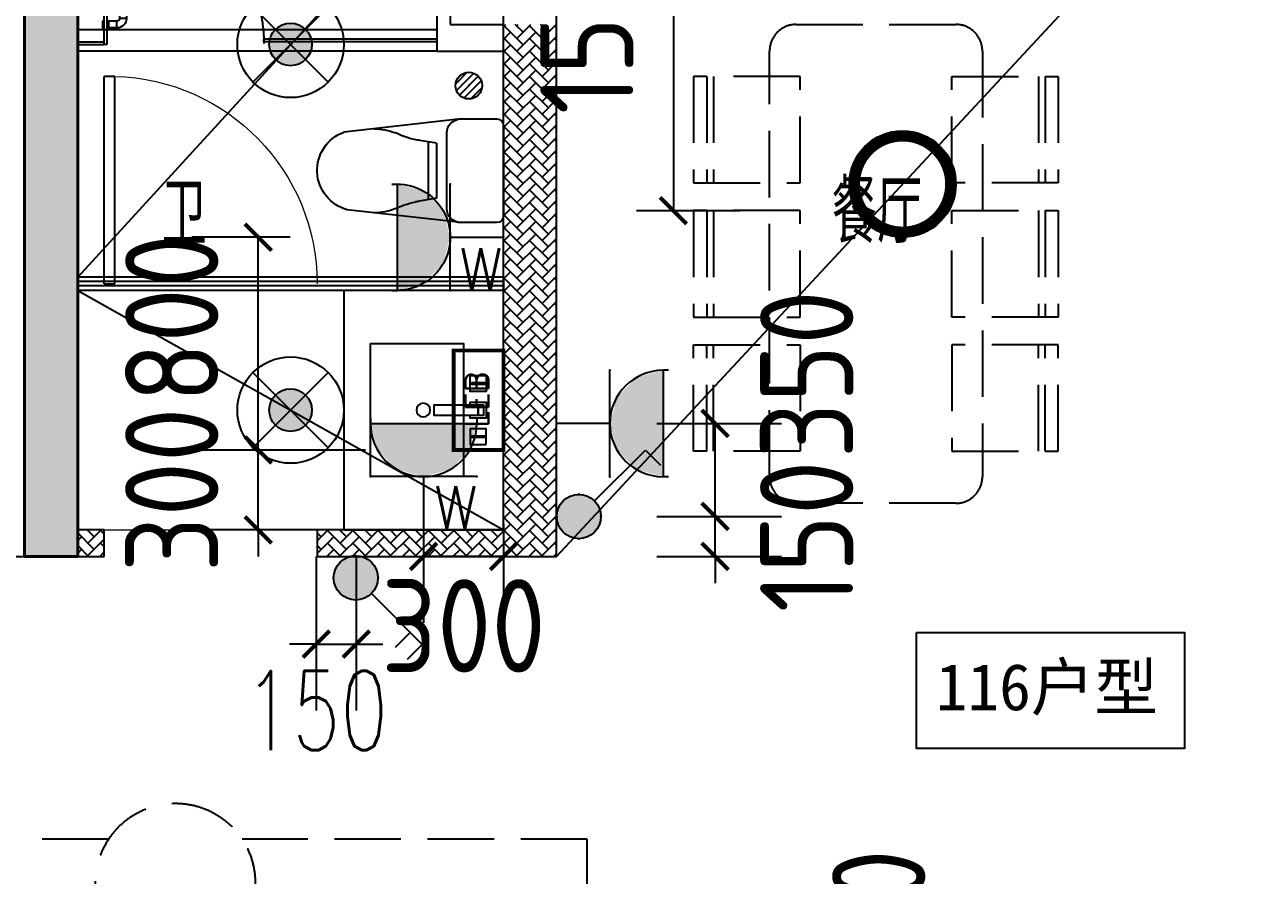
# Model space of a CAD drawing. Extents: x 3753737 to 4713801, y -857380 to 24339.
# Drawn here: x 4642049 to 4646649, y -704046 to -700846 of the extents above; entities that cross this region are included whole.
import ezdxf
from ezdxf.enums import TextEntityAlignment as Align

# ---------------------------------------------------------------- set-up
doc = ezdxf.new("R2010")
doc.units = 0
doc.header["$LTSCALE"] = 1000
doc.header["$MEASUREMENT"] = 0
doc.linetypes.add('A户型$0$DASH', pattern=[0.35, 0.25, -0.1])
doc.linetypes.add('DASH', pattern=[0.35, 0.25, -0.1])
doc.layers.get('0').update_dxf_attribs({"linetype": 'CONTINUOUS'})
doc.layers.get('Defpoints').update_dxf_attribs({"linetype": 'CONTINUOUS'})
for name, color, linetype in [('!!电气', 1, 'CONTINUOUS'), ('5fur', 175, 'CONTINUOUS'), ('CURTWALL', 4, 'CONTINUOUS'), ('EQUIP-插座', 3, 'CONTINUOUS'), ('EQUIP-照明', 3, 'CONTINUOUS'), ('IP-bath&kitchen-JOHNSON', 4, 'CONTINUOUS'), ('LVTRY', 252, 'CONTINUOUS'), ('P-bath&kitchen-JOHNSON', 4, 'CONTINUOUS'), ('TEL_TEXT', 7, 'CONTINUOUS'), ('WALL', 252, 'CONTINUOUS'), ('保温', 6, 'CONTINUOUS')]:
    doc.layers.add(name, color=color, linetype=linetype)
for name, color, linetype, lineweight in [('COLUMN', 252, 'CONTINUOUS', 40), ('EQUIP-消防', 3, 'CONTINUOUS', 20), ('PUB_HATCH', 8, 'CONTINUOUS', 9), ('PUB_TEXT', 7, 'CONTINUOUS', 20), ('WINDOW', 146, 'CONTINUOUS', 20)]:
    doc.layers.add(name, color=color, linetype=linetype, lineweight=lineweight)
doc.styles.add('_TCH_DIM_T3', font='SIMPLEX.shx', dxfattribs={"width": 0.705882, "bigfont": 'GBCBIG.shx'})
doc.styles.add('_TEL_DIM', font='SIMPLEX', dxfattribs={"width": 0.8, "height": 3.5, "bigfont": 'HZTXT'})
doc.styles.get("Standard").update_dxf_attribs({"font": 'gbenor.shx', "bigfont": 'gbcbig.shx'})
doc.styles.add('黑体', font='simhei.ttf')
doc.dimstyles.new('_TCH_ARCH&&100', dxfattribs={"dimtxt": 297.5, "dimasz": 100, "dimexe": 250, "dimexo": 300, "dimgap": 100, "dimtad": 1, "dimdec": 0, "dimzin": 0, "dimdsep": 46, "dimtxsty": '_TCH_DIM_T3', "dimblk": 'ARCHTICK', "dimcen": 0.09, "dimclrt": 7, "dimazin": 2, "dimtfac": 1, "dimtdec": 0, "dimtix": 1, "dimtmove": 2, "dimatfit": 3, "dimfxl": 1, "dimtolj": 1, "dimtzin": 0, "dimarcsym": 0})
doc.dimstyles.get("Standard").update_dxf_attribs({"dimscale": 100, "dimtxt": 3.5, "dimasz": 1, "dimexe": 2.5, "dimexo": 3, "dimgap": 1.5, "dimtad": 1, "dimdec": 0, "dimzin": 0, "dimdsep": 46, "dimtxsty": 'Standard', "dimblk": 'ARCHTICK', "dimcen": 0.09, "dimadec": 0, "dimazin": 0, "dimtfac": 1, "dimtdec": 0, "dimtix": 1, "dimtmove": 2, "dimatfit": 3, "dimfxl": 1, "dimtolj": 1, "dimtzin": 0, "dimarcsym": 0})
pattern_1 = [(45, (0, 0), (0, 47.4157523), [100.584, -33.528]), (135, (23.708, 23.708), (3e-15, 47.4157523), [100.584, -33.528])]

# ---------------------------------------------------------------- blocks, each defined once
blk = doc.blocks.new('$lvtry$00000171')
for p, q in [((-74.2, 10.6), (-10.6, 74.2)), ((-69.8, -27.4), (27.4, 69.8)), ((-53, -53), (53, 53)), ((-27.4, -69.8), (69.8, 27.4)), ((10.6, -74.2), (74.2, -10.6))]:
    blk.add_line(p, q)
blk.add_circle((0, 0), 75)
blk.add_point((0, 0))
blk = doc.blocks.new('DSGDFGF')
blk.add_hatch(color=252).paths.add_polyline_path([(677792.1, 343575.9), (677790.9, 343578.7), (677782.6, 343575.2), (677783.8, 343572.5)])
at = {"color": 252}
for p, q in [((677781, 343575.1), (677792.8, 343580)), ((677781.6, 343574.8), (677782.2, 343575)), ((677782.2, 343575), (677783.5, 343571.8)), ((677783.5, 343571.8), (677792.7, 343575.6)), ((677787.3, 343577.7), (677787.3, 343538.6)), ((677791.4, 343578.9), (677793.1, 343579.6)), ((677791.4, 343578.9), (677792.7, 343575.6)), ((677781.8, 343558.8), (677784, 343558.3)), ((677784, 343558.3), (677781.8, 343558.3)), ((677792.6, 343568.1), (677782.1, 343568.1)), ((677792.6, 343566.8), (677782.1, 343566.8)), ((677782.3, 343566.8), (677782.3, 343547.2)), ((677792.9, 343558.9), (677790.7, 343558.4)), ((677790.7, 343558.4), (677792.9, 343558.4)), ((677792.3, 343566.8), (677792.3, 343545.4)), ((676440.6, 342778.8), (676375.8, 342843.6)), ((676457.7, 342790), (676387, 342860.7)), ((676468.9, 342807.1), (676404.1, 342871.9)), ((676471.8, 342832.4), (676429.4, 342874.8)), ((677752.3, 342860.3), (677792.3, 342860.3)), ((677752.3, 342080.3), (677752.3, 342860.3)), ((677792.3, 342080.3), (677792.3, 342860.3)), ((676415.3, 342775.8), (676372.8, 342818.3)), ((676451.7, 342700.2), (676317.3, 342700.2)), ((676451.7, 342700.2), (676891.6, 342650.1)), ((676292.3, 342675.2), (676292.3, 342335.2)), ((676505, 342363.4), (676505, 342646.9)), ((676543.6, 342608.4), (676622.4, 342622)), ((676543.6, 342608.4), (676543.6, 342402)), ((676575.6, 342613.9), (676575.6, 342396.5)), ((676543.6, 342402), (676622.4, 342388.4)), ((676451.7, 342310.2), (676879.4, 342358.9)), ((676317.3, 342310.2), (676451.7, 342310.2)), ((677792.3, 342080.3), (677752.3, 342080.3))]:
    blk.add_line(p, q, dxfattribs=at)
for points in [[(676792.3, 341855.3), (676442.3, 341855.3), (676442.3, 341355.6), (676792.3, 341355.6)], [(676357.2, 341735.5), (676357.2, 341675.5), (676417.2, 341675.5), (676417.2, 341735.5)], [(676412.2, 341708.5), (676412.2, 341702.5), (676362.2, 341702.5), (676362.2, 341708.5)], [(676387.2, 341585.5), (676387.2, 341625.5), (676367.2, 341625.5), (676367.2, 341585.5)], [(676387.2, 341625.5), (676387.2, 341585.5), (676552.2, 341585.5), (676552.2, 341625.5)], [(676357.2, 341475.5), (676357.2, 341535.5), (676417.2, 341535.5), (676417.2, 341475.5)], [(676412.2, 341502.5), (676412.2, 341508.5), (676362.2, 341508.5), (676362.2, 341502.5)]]:
    blk.add_lwpolyline(points, close=True, dxfattribs=at)
blk.add_lwpolyline([(676417.2, 341625.5), (676417.2, 341635.5), (676357.2, 341635.5), (676357.2, 341575.5), (676417.2, 341575.5), (676417.2, 341585.5)], dxfattribs=at)
blk.add_circle((676593.5, 341605.5), 26, dxfattribs=at)
for centre, radius, start, end in [((677800.8, 343573.5), 20.5, 177.9915, 196.9003), ((677781.4, 343574.2), 1, 111.5266, 175.7652), ((677800.9, 343573.5), 19.5, 177.4658, 196.2484), ((677781.9, 343574.4), 0.5, 112.733, 178.0542), ((677816.4, 343571), 24, 160.7609, 187.0487), ((677793.2, 343578.9), 1.17, 340.0401, 112.533), ((677793.2, 343579.1), 0.5, 340.7609, 112.533), ((677813.7, 343571.4), 20.6, 160.0401, 190.8473), ((677793.5, 343561.9), 13.5, 155.1524, 208.9779), ((677796, 343562.2), 14.6, 161.8973, 193.7147), ((677782.1, 343555.6), 0.5, 208.9779, 24.2283), ((677791.2, 343559.6), 9.42, 188.0154, 204.2283), ((677781.4, 343560.5), 11.7, 335.4186, 349.5177), ((677792.5, 343555.5), 0.5, 155.4186, 330.1502), ((677781, 343562.3), 12.4, 343.9451, 21.3478), ((677781.3, 343561.9), 13.4, 330.1502, 25.0815), ((676317.3, 342675.2), 25, 90, 180), ((676451.7, 342646.9), 53.3, 0, 90), ((676779.2, 342438.8), 224.1, 90, 111.4798), ((676566.3, 342910.4), 293.8, 278.5172, 296.4631), ((676839.7, 342506.4), 152.8, 285.0773, 70.1181), ((676566.3, 342100), 293.8, 63.5369, 81.4828), ((676317.3, 342335.2), 25, 180, 270), ((676451.7, 342363.4), 53.3, 270, 0), ((676779.2, 342571.5), 224.1, 248.5202, 270)]:
    blk.add_arc(centre, radius, start, end, dxfattribs=at)
at = {"color": 252, "lineweight": 13}
blk.add_arc((677772.3, 342080.3), 780, 91.4693, 180, dxfattribs=at)
at = {"color": 252, "extrusion": (0, 0, -1)}
blk.add_ellipse((676422.3, 342825.3), major_axis=(-35.4, 35.4), ratio=1, start_param=5.497787, end_param=11.780972, dxfattribs=at)
at = {"color": 252}
blk.add_open_spline([(677782.3, 343547.2), (677783.2, 343546.4), (677785, 343544.8), (677788.2, 343548.5), (677790.8, 343546.6), (677792.3, 343545.4)], degree=3, knots=[0, 0, 0, 0, 3.066329, 6.218313, 11.124135, 11.124135, 11.124135, 11.124135], dxfattribs=at)
blk.add_point((676422.3, 342825.3), dxfattribs=at)
at = {"layer": 'CURTWALL', "color": 252}
for p, q in [((676292.3, 342105.3), (677892.3, 342105.3)), ((676292.3, 342105.3), (676292.3, 342055.3)), ((677892.3, 342105.3), (677892.3, 342055.3)), ((676292.3, 342088.7), (677892.3, 342088.7)), ((676292.3, 342072), (677892.3, 342072)), ((676292.3, 342055.3), (677892.3, 342055.3))]:
    blk.add_line(p, q, dxfattribs=at)
at = {"layer": 'IP-bath&kitchen-JOHNSON', "color": 252}
for p, q in [((676492.3, 343855.3), (676492.3, 343055)), ((676542.3, 343855.3), (676542.3, 342955)), ((676755.5, 343548.5), (676817.3, 343638)), ((676542.3, 343553.9), (676542.4, 343406.7)), ((676715.9, 343490.9), (676591.6, 343490.9)), ((676715.9, 343469.9), (676591.6, 343469.9)), ((676803.7, 343480.3), (676967, 343480.3)), ((676755.5, 343412.1), (676817.3, 343322.7)), ((676492.3, 343055), (676292.3, 343055)), ((676542.3, 343035), (677892.3, 343035)), ((676542.3, 343000), (677192.3, 343000)), ((676542.3, 342990), (677192.3, 342990)), ((677192.3, 342990), (677192.3, 343000)), ((677892.3, 342990), (677792.3, 342990)), ((677792.3, 342980), (677792.3, 342990)), ((677892.3, 342980), (677792.3, 342980)), ((676542.3, 342955), (676292.3, 342955)), ((676542.3, 342955), (677892.3, 342955))]:
    blk.add_line(p, q, dxfattribs=at)
blk.add_lwpolyline([(676542.3, 343553.9), (676558.1, 343553.9), (676558.1, 343406.7), (676542.4, 343406.7)], dxfattribs=at)
for points in [[(676573, 343506.6, 0.364142), (676558.1, 343518.1, 0.020495)], [(676591.6, 343490.9, -0.21439), (676573, 343506.6, -7.649644)], [(676573, 343454, -0.364142), (676558.1, 343442.6, -0.020495)], [(676591.8, 343469.9, 0.214893), (676573, 343454, 7.649644)]]:
    blk.add_lwpolyline(points, format="xyb", dxfattribs=at)
blk.add_arc((676715.9, 343480.4), 10.5, 270.0085, 90.0085, dxfattribs=at)
for centre, major_axis, ratio, start_param, end_param in [((676723.6, 343480.4), (0, 53.6), 0.987577, 1.76809, 7.656688), ((676721.1, 343480.4), (0, -51), 0.990052, -1.36297, 4.504563), ((676720.1, 343480.4), (0, -26.8), 0.994812, -1.167677, 4.309269), ((676707.1, 343492.9), (-1.43, 0), 0.85, 4.712389, 10.995574), ((676731.5, 343492.9), (-1.43, 0), 0.85, 4.712389, 10.995574), ((676707.1, 343467.9), (-1.43, 0), 0.85, -1.570796, 4.712389), ((676731.5, 343467.9), (-1.43, 0), 0.85, 4.712389, 10.995574)]:
    blk.add_ellipse(centre, major_axis=major_axis, ratio=ratio, start_param=start_param, end_param=end_param, dxfattribs=at)
at = {"layer": 'LVTRY', "color": 252}
for p, q in [((676292.3, 341155.3), (676292.3, 342055.3)), ((676292.3, 342055.3), (676892.3, 342055.3)), ((676892.3, 342055.3), (676892.3, 341155.3)), ((676892.3, 341155.3), (676292.3, 341155.3))]:
    blk.add_line(p, q, dxfattribs=at)
at = {"layer": 'P-bath&kitchen-JOHNSON', "color": 252}
for p, q in [((677745, 343529.5), (677745, 343504.1)), ((677776.6, 343529.5), (677745, 343529.5)), ((677782.2, 343542.4), (677788.6, 343542.4)), ((677782.2, 343512.4), (677782.2, 343542.4)), ((677792.3, 343566.8), (677782.3, 343566.8)), ((677782.3, 343566.8), (677782.3, 342980)), ((677785.1, 343542.4), (677787.4, 343540.1)), ((677785.1, 343523.3), (677785.1, 343542.4)), ((677785.1, 343531.5), (677785.1, 343512.4)), ((677787.4, 343524.9), (677787.4, 343540.1)), ((677788.6, 343542.4), (677790.3, 343540.6)), ((677788.6, 343540.1), (677788.6, 343542.4)), ((677790.3, 343540.1), (677790.3, 343540.6)), ((677792.3, 342980), (677792.3, 343566.8)), ((677798.5, 343529.5), (677853.2, 343529.5)), ((677803.9, 343542.4), (677806.8, 343542.4)), ((677803.9, 343542.4), (677803.9, 343512.4)), ((677806.8, 343542.4), (677809.1, 343540.1)), ((677806.8, 343542.4), (677806.8, 343524.9)), ((677806.8, 343512.4), (677806.8, 343529.8)), ((677809.1, 343514.7), (677809.1, 343540.1)), ((677830.2, 343504.1), (677830.2, 343529.5)), ((677709.2, 343493.7), (677709.2, 343078.1)), ((677709.2, 343493.7), (677734.6, 343493.7)), ((677734.6, 343493.7), (677734.6, 343078.1)), ((677776.6, 343504.1), (677745, 343504.1)), ((677782.2, 343512.4), (677788.6, 343512.4)), ((677785.1, 343512.4), (677787.4, 343514.7)), ((677787.4, 343524.9), (677787.4, 343514.7)), ((677788.6, 343514.7), (677788.6, 343512.4)), ((677788.6, 343512.4), (677790.3, 343514.1)), ((677790.3, 343514.7), (677790.3, 343514.1)), ((677798.5, 343504.1), (677853.2, 343504.1)), ((677803.9, 343512.4), (677806.8, 343512.4)), ((677806.8, 343512.4), (677809.1, 343514.7)), ((677709.2, 343078.1), (677734.6, 343078.1)), ((677744.9, 343042.3), (677744.9, 343067.7)), ((677744.9, 343067.7), (677776.6, 343067.7)), ((677778.9, 343070), (677776.6, 343067.7)), ((677776.6, 343067.7), (677776.6, 343042.3)), ((677778.9, 343070), (677778.9, 343040)), ((677781.8, 343070), (677778.9, 343070)), ((677781.8, 343070), (677781.8, 343040)), ((677793.3, 343070), (677796.2, 343070)), ((677793.3, 343040), (677793.3, 343070)), ((677796.2, 343040), (677796.2, 343070)), ((677796.2, 343070), (677797.9, 343068.3)), ((677797.9, 343041.8), (677797.9, 343068.3)), ((677744.9, 343042.3), (677776.6, 343042.3)), ((677778.9, 343040), (677776.6, 343042.3)), ((677781.8, 343040), (677778.9, 343040)), ((677793.3, 343040), (677796.2, 343040)), ((677782.3, 342980), (677792.3, 342980))]:
    blk.add_line(p, q, dxfattribs=at)
at = {"layer": 'P-bath&kitchen-JOHNSON', "color": 252, "linetype": 'DASH'}
blk.add_arc((677778.5, 342977.6), 586.2, 89.7967, 179.3922, dxfattribs=at)
at = {"layer": 'P-bath&kitchen-JOHNSON', "color": 252}
blk.add_arc((677844.7, 343516.8), 15.3, 304.053, 55.9616, dxfattribs=at)
for centre, major_axis, start_param, end_param in [((677745, 343493.7), (0, 10.4), 0, 1.570796), ((677744.9, 343078.1), (0, 35.7), 1.570796, 3.141593), ((677744.9, 343078.1), (0, 10.4), 1.570796, 3.141593)]:
    blk.add_ellipse(centre, major_axis=major_axis, ratio=1, start_param=start_param, end_param=end_param, dxfattribs=at)
at = {"layer": 'LVTRY', "color": 252, "xscale": -0.6666666667107826, "yscale": 0.6666666667107826}
blk.add_blockref('$lvtry$00000171', (676672.3, 343725.3), dxfattribs=at)
blk = doc.blocks.new('GFDGFSDFGD')
at = {"layer": 'PUB_HATCH'}
blk.add_hatch(color=256, dxfattribs=at).paths.add_polyline_path([(425766.6, 373023.7), (425216.6, 373023.7), (425216.6, 370023.7), (425416.6, 370023.7), (425416.6, 372823.7), (425766.6, 372823.7)])
at = {"layer": 'COLUMN', "color": 252}
for p, q in [((425216.6, 373023.7), (425216.6, 370023.7)), ((425416.6, 370023.7), (425416.6, 372823.7)), ((425216.6, 370023.7), (425416.6, 370023.7))]:
    blk.add_line(p, q, dxfattribs=at)
blk = doc.blocks.new('GDFGDGRD')
at = {"layer": '保温', "linetype": 'ByBlock', "ltscale": 10}
h = blk.add_hatch(dxfattribs=at)
h.set_pattern_fill('AR-HBONE', color=251, scale=55)
h.set_pattern_definition(pattern_1)
h.paths.add_polyline_path([(427216.6, 370023.7), (427216.6, 372023.7), (427016.6, 372023.7), (427016.6, 370023.7)])
h = blk.add_hatch(dxfattribs=at)
h.set_pattern_fill('AR-HBONE', color=251, scale=55)
h.set_pattern_definition(pattern_1)
h.paths.add_polyline_path([(425516.6, 370023.7), (425516.6, 370123.7), (425416.6, 370123.7), (425416.6, 370023.7)])
h = blk.add_hatch(dxfattribs=at)
h.set_pattern_fill('AR-HBONE', color=251, scale=55)
h.set_pattern_definition(pattern_1)
h.paths.add_polyline_path([(427016.6, 370023.7), (427016.6, 370123.7), (426316.6, 370123.7), (426316.6, 370023.7)])
blk = doc.blocks.new('FGDGDGRDGRRD')
at = {"layer": '5fur', "color": 252, "linetype": 'A户型$0$DASH'}
for p, q in [((426834.8, 369758.3), (427434.8, 369758.3)), ((426834.8, 369758.3), (427434.8, 369758.3)), ((426734.8, 368058.3), (426734.8, 369658.3)), ((426734.8, 368058.3), (426734.8, 369658.3)), ((427534.8, 369658.3), (427534.8, 368058.3)), ((427534.8, 369658.3), (427534.8, 368058.3)), ((426849.6, 369562.7), (426449.6, 369562.7)), ((426449.6, 369562.7), (426449.6, 369162.7)), ((426849.6, 369562.7), (426449.6, 369562.7)), ((426449.6, 369562.7), (426449.6, 369162.7)), ((426499.6, 369562.7), (426499.6, 369162.7)), ((426499.6, 369562.7), (426499.6, 369162.7)), ((426524.6, 369562.7), (426524.6, 369162.7)), ((426524.6, 369562.7), (426524.6, 369162.7)), ((426849.6, 369162.7), (426849.6, 369562.7)), ((426849.6, 369162.7), (426849.6, 369562.7)), ((427420, 369162.7), (427420, 369562.7)), ((427420, 369562.7), (427820, 369562.7)), ((427420, 369162.7), (427420, 369562.7)), ((427420, 369562.7), (427820, 369562.7)), ((427745, 369562.7), (427745, 369162.7)), ((427745, 369562.7), (427745, 369162.7)), ((427770, 369562.7), (427770, 369162.7)), ((427770, 369562.7), (427770, 369162.7)), ((427820, 369562.7), (427820, 369162.7)), ((427820, 369562.7), (427820, 369162.7)), ((426449.6, 369162.7), (426849.6, 369162.7)), ((426449.6, 369162.7), (426849.6, 369162.7)), ((427820, 369162.7), (427420, 369162.7)), ((427820, 369162.7), (427420, 369162.7)), ((426849.6, 369058.3), (426449.6, 369058.3)), ((426449.6, 369058.3), (426449.6, 368658.3)), ((426849.6, 369058.3), (426449.6, 369058.3)), ((426449.6, 369058.3), (426449.6, 368658.3)), ((426499.6, 369058.3), (426499.6, 368658.3)), ((426499.6, 369058.3), (426499.6, 368658.3)), ((426524.6, 369058.3), (426524.6, 368658.3)), ((426524.6, 369058.3), (426524.6, 368658.3)), ((426849.6, 368658.3), (426849.6, 369058.3)), ((426849.6, 368658.3), (426849.6, 369058.3)), ((427420, 368658.3), (427420, 369058.3)), ((427420, 369058.3), (427820, 369058.3)), ((427420, 368658.3), (427420, 369058.3)), ((427420, 369058.3), (427820, 369058.3)), ((427745, 369058.3), (427745, 368658.3)), ((427745, 369058.3), (427745, 368658.3)), ((427770, 369058.3), (427770, 368658.3)), ((427770, 369058.3), (427770, 368658.3)), ((427820, 369058.3), (427820, 368658.3)), ((427820, 369058.3), (427820, 368658.3)), ((426449.6, 368658.3), (426849.6, 368658.3)), ((426449.6, 368658.3), (426849.6, 368658.3)), ((427820, 368658.3), (427420, 368658.3)), ((427820, 368658.3), (427420, 368658.3)), ((426449.6, 368153.8), (426449.6, 368553.8)), ((426449.6, 368553.8), (426849.6, 368553.8)), ((426449.6, 368153.8), (426449.6, 368553.8)), ((426449.6, 368553.8), (426849.6, 368553.8)), ((426499.6, 368153.8), (426499.6, 368553.8)), ((426499.6, 368153.8), (426499.6, 368553.8)), ((426524.6, 368153.8), (426524.6, 368553.8)), ((426524.6, 368153.8), (426524.6, 368553.8)), ((426849.6, 368553.8), (426849.6, 368153.8)), ((426849.6, 368553.8), (426849.6, 368153.8)), ((427420, 368553.8), (427420, 368153.8)), ((427820, 368553.8), (427420, 368553.8)), ((427420, 368553.8), (427420, 368153.8)), ((427820, 368553.8), (427420, 368553.8)), ((427745, 368153.8), (427745, 368553.8)), ((427745, 368153.8), (427745, 368553.8)), ((427770, 368153.8), (427770, 368553.8)), ((427770, 368153.8), (427770, 368553.8)), ((427820, 368153.8), (427820, 368553.8)), ((427820, 368153.8), (427820, 368553.8)), ((426849.6, 368153.8), (426449.6, 368153.8)), ((426849.6, 368153.8), (426449.6, 368153.8)), ((427420, 368153.8), (427820, 368153.8)), ((427420, 368153.8), (427820, 368153.8)), ((427434.8, 367958.3), (426834.8, 367958.3)), ((427434.8, 367958.3), (426834.8, 367958.3)), ((424251.3, 366694.8), (423434.8, 366694.8)), ((426049.7, 366694.8), (424752.7, 366694.8)), ((426049.7, 366458.3), (426049.7, 366694.8))]:
    blk.add_line(p, q, dxfattribs=at)
blk.add_circle((424502, 366530.1), 300, dxfattribs=at)
for centre, start, end in [((426834.8, 369658.3), 90, 180), ((426834.8, 369658.3), 90, 180), ((427434.8, 369658.3), 0, 90), ((427434.8, 369658.3), 0, 90), ((426834.8, 368058.3), 180, 270), ((426834.8, 368058.3), 180, 270), ((427434.8, 368058.3), 270, 0), ((427434.8, 368058.3), 270, 0)]:
    blk.add_arc(centre, 100, start, end, dxfattribs=at)
blk = doc.blocks.new('A$C1C403CBE')
at = {"color": 252}
blk.add_lwpolyline([(7952.9, 5913.6), (8958.9, 5913.6), (8958.9, 5477.6), (7952.9, 5477.6)], close=True, dxfattribs=at)
at = {"layer": 'WALL', "color": 252}
for p, q in [((4800, 6300), (4800, 9000)), ((6400, 6300), (6400, 9000)), ((6600, 6200), (6600, 9000)), ((4900, 6300), (4800, 6300)), ((4900, 6200), (4900, 6300)), ((6400, 6300), (5700, 6300)), ((5700, 6300), (5700, 6200)), ((4550, 6200), (4700, 6200)), ((4700, 6200), (4900, 6200)), ((5700, 6200), (6600, 6200))]:
    blk.add_line(p, q, dxfattribs=at)
at = {"layer": 'WINDOW', "color": 252, "linetype": 'DASH'}
for p, q in [((4900, 6300), (4900, 6200)), ((5700, 6200), (5700, 6300))]:
    blk.add_line(p, q, dxfattribs=at)
at = {"layer": 'WINDOW', "color": 252}
blk.add_line((4900, 6300, 800), (5700, 6300, 800), dxfattribs=at)
at = {"color": 252}
for name in ['GFDGFSDFGD', 'GDFGDGRD']:
    blk.add_blockref(name, (-420616.6, -363823.7), dxfattribs=at)
blk.add_blockref('FGDGDGRDGRRD', (-419334.8, -361558.3))
at = {"color": 252, "xscale": -1}
blk.add_blockref('DSGDFGF', (682692.3, -334855.3), dxfattribs=at)
at = {"color": 252, "style": '黑体'}
blk.add_text('116户型', height=175, dxfattribs=at).set_placement((8025, 5621.5))
at = {"layer": 'PUB_TEXT', "color": 252}
for s, height, p in [('餐厅', 236.31, (7633.5, 7377.8)), ('卫', 236.3, (5114.9, 7368.8))]:
    blk.add_text(s, height=height, dxfattribs=at).set_placement(p)
blk = doc.blocks.new('$equip$00001149')
for p, q in [((-0.354, 0.354), (0.354, -0.354)), ((0.354, 0.354), (-0.354, -0.354))]:
    blk.add_line(p, q)
for radius in [0.5, 0.2]:
    blk.add_circle((0, 0), radius)
for points in [[(-0.1, 0.173), (0.1, 0.173), (-0.173, 0.1), (0.173, 0.1)], [(0, 0.2), (0, 0.2), (-0.1, 0.173), (0.1, 0.173)], [(-0.173, 0.1), (0.173, 0.1), (-0.2, 0), (0.2, 0)], [(-0.173, -0.1), (0.173, -0.1), (-0.2, 0), (0.2, 0)], [(-0.1, -0.173), (0.1, -0.173), (-0.173, -0.1), (0.173, -0.1)], [(0, -0.2), (0, -0.2), (-0.1, -0.173), (0.1, -0.173)]]:
    blk.add_solid(points)
at = {"flags": 9}
blk.add_attdef('A', (0, 0), '', height=0.00002, dxfattribs=at)
blk = doc.blocks.new('$equip$00001150')
at = {"const_width": 0.1}
blk.add_lwpolyline([(-0.45, 0, 1), (0.45, 0, 1)], format="xyb", close=True, dxfattribs=at)
blk.add_circle((0, 0), 0.5)
at = {"flags": 9}
blk.add_attdef('A', (0, 0), '', height=0.00002, dxfattribs=at)
blk = doc.blocks.new('_ArchTick')
at = {"color": 0, "linetype": 'ByBlock', "const_width": 0.15}
blk.add_lwpolyline([(-0.5, -0.5), (0.5, 0.5)], dxfattribs=at)
blk = doc.blocks.new('*D279')
at = {"layer": '!!电气', "color": 0, "lineweight": -2, "transparency": 16777216}
for p, q in [((4641748.6, -701246.5), (4641326.8, -701246.5)), ((4641576.8, -702746.5), (4641576.8, -701246.5)), ((4641748.6, -702746.5), (4641326.8, -702746.5))]:
    blk.add_line(p, q, dxfattribs=at)
at = {"layer": 'Defpoints', "color": 0, "transparency": 16777216}
for p in [(4641576.8, -701246.5), (4642048.6, -701246.5), (4642048.6, -702746.5)]:
    blk.add_point(p, dxfattribs=at)
at = {"layer": '!!电气', "color": 0, "lineweight": -2, "transparency": 16777216, "xscale": 100, "yscale": 100, "zscale": 100}
for p, rotation in [((4641576.8, -701246.5), 90), ((4641576.8, -702746.5), 270)]:
    blk.add_blockref('_ArchTick', p, dxfattribs=dict(at, rotation=rotation))
at = {"layer": '!!电气', "color": 0, "transparency": 16777216, "insert": (4641251.8, -701996.5), "char_height": 350, "attachment_point": 5, "rotation": 90}
blk.add_mtext('\\A1;1500', dxfattribs=at)
blk = doc.blocks.new('$equip$00001764')
for p, q in [((-0.5, 1.05), (-0.5, 1)), ((0.5, 1.05), (0.5, 1)), ((-0.5, 1), (0.5, 1)), ((0.5, 0.5), (-0.5, 0.5)), ((0, 0.5), (0, 0))]:
    blk.add_line(p, q)
blk.add_arc((0, 1), 0.5, 180, 0)
for p in [(-0.5, 0.5), (0.5, 0.5), (0, 0)]:
    blk.add_point(p)
for points in [[(0.433, 0.75), (-0.433, 0.75), (0.5, 1), (-0.5, 1)], [(0.25, 0.567), (-0.25, 0.567), (0.433, 0.75), (-0.433, 0.75)], [(0, 0.5), (0, 0.5), (0.25, 0.567), (-0.25, 0.567)]]:
    blk.add_solid(points)
at = {"color": 7, "style": '_TEL_DIM'}
blk.add_attdef('$TEXT$', text='', height=0.4, dxfattribs=at).set_placement((0.303, 0.211), align=Align.MIDDLE_CENTER)
at = {"color": 7, "style": '_TEL_DIM', "flags": 1}
blk.add_attdef('A', text='', height=0.00002, dxfattribs=at).set_placement((0, 0), align=Align.MIDDLE_CENTER)
blk = doc.blocks.new('*D280')
at = {"layer": '!!电气', "color": 0, "lineweight": -2, "transparency": 16777216}
for p, q in [((4643548.6, -702723.5), (4643548.6, -703096.5)), ((4643848.6, -702723.5), (4643848.6, -703096.5)), ((4643848.6, -702846.5), (4643548.6, -702846.5))]:
    blk.add_line(p, q, dxfattribs=at)
at = {"layer": 'Defpoints', "color": 0, "transparency": 16777216}
for p in [(4643548.6, -702423.5), (4643848.6, -702423.5), (4643548.6, -702846.5)]:
    blk.add_point(p, dxfattribs=at)
at = {"layer": '!!电气', "color": 0, "lineweight": -2, "transparency": 16777216, "xscale": 100, "yscale": 100, "zscale": 100, "rotation": 180}
blk.add_blockref('_ArchTick', (4643548.6, -702846.5), dxfattribs=at)
at = {"layer": '!!电气', "color": 0, "lineweight": -2, "transparency": 16777216, "xscale": 100, "yscale": 100, "zscale": 100}
blk.add_blockref('_ArchTick', (4643848.6, -702846.5), dxfattribs=at)
at = {"layer": '!!电气', "color": 0, "transparency": 16777216, "insert": (4643698.6, -703107.4), "char_height": 350, "attachment_point": 5}
blk.add_mtext('\\A1;300', dxfattribs=at)
blk = doc.blocks.new('$equip$00002389')
for p, q in [((-0.65, 0.65), (-0.65, 0)), ((0.65, 0.65), (-0.65, 0.65)), ((0.65, 0), (0.65, 0.65)), ((-0.65, 0), (0.65, 0))]:
    blk.add_line(p, q)
at = {"const_width": 0.05}
blk.add_lwpolyline([(-0.65, 0.65), (0.65, 0.65), (0.65, 0), (-0.65, 0), (-0.65, 0.65), (0.65, 0.65)], dxfattribs=at)
for p in [(0, 0.65), (-0.65, 0.325), (0.65, 0.325), (0, 0)]:
    blk.add_point(p)
at = {"color": 7, "style": '_TEL_DIM'}
blk.add_attdef('$TEXT$', text='', height=0.3, dxfattribs=at).set_placement((0.006, 0.343), align=Align.MIDDLE_CENTER)
at = {"color": 7, "style": '_TEL_DIM', "flags": 1}
blk.add_attdef('A', text='', height=0.00002, dxfattribs=at).set_placement((0, 0), align=Align.MIDDLE_CENTER)
blk = doc.blocks.new('*D281')
at = {"layer": '!!电气', "color": 0, "lineweight": -2, "transparency": 16777216}
for p, q in [((4642927.2, -702446.5), (4642927.2, -702346.5)), ((4643330.7, -702446.5), (4642677.2, -702446.5)), ((4642927.2, -702746.5), (4642927.2, -702446.5)), ((4643330.7, -702746.5), (4642677.2, -702746.5)), ((4642927.2, -702746.5), (4642927.2, -702846.5))]:
    blk.add_line(p, q, dxfattribs=at)
at = {"layer": 'Defpoints', "color": 0, "transparency": 16777216}
for p in [(4642927.2, -702446.5), (4643630.7, -702446.5), (4643630.7, -702746.5)]:
    blk.add_point(p, dxfattribs=at)
at = {"layer": '!!电气', "color": 0, "lineweight": -2, "transparency": 16777216, "xscale": 100, "yscale": 100, "zscale": 100}
for p, rotation in [((4642927.2, -702446.5), 270), ((4642927.2, -702746.5), 90)]:
    blk.add_blockref('_ArchTick', p, dxfattribs=dict(at, rotation=rotation))
at = {"layer": '!!电气', "color": 0, "transparency": 16777216, "insert": (4642602.2, -702596.5), "char_height": 350, "attachment_point": 5, "rotation": 90}
blk.add_mtext('\\A1;300', dxfattribs=at)
blk = doc.blocks.new('$equip$00001963')
for p, q in [((0.147, 0.356), (0.625, 0.833)), ((0.625, 0.833), (0.766, 0.692)), ((0.512, 0.72), (0.653, 0.579))]:
    blk.add_line(p, q)
blk.add_circle((0, 0.208), 0.208)
for p in [(0, 0.417), (-0.208, 0.208), (0.208, 0.208), (0, 0)]:
    blk.add_point(p)
for points in [[(-0.104, 0.389), (0.104, 0.389), (-0.18, 0.313), (0.18, 0.313)], [(0, 0.417), (0, 0.417), (-0.104, 0.389), (0.104, 0.389)], [(-0.18, 0.313), (0.18, 0.313), (-0.208, 0.208), (0.208, 0.208)], [(-0.18, 0.104), (0.18, 0.104), (-0.208, 0.208), (0.208, 0.208)], [(-0.104, 0.028), (0.104, 0.028), (-0.18, 0.104), (0.18, 0.104)], [(0, 0), (0, 0), (-0.104, 0.028), (0.104, 0.028)]]:
    blk.add_solid(points)
at = {"layer": 'TEL_TEXT', "style": '_TEL_DIM', "flags": 1}
blk.add_attdef('A', text='', height=0.00002, dxfattribs=at).set_placement((0, 0), align=Align.MIDDLE_CENTER)
blk = doc.blocks.new('*D320')
at = {"layer": '!!电气', "color": 0, "lineweight": -2, "transparency": 16777216}
for p, q in [((4645809, -704146.5), (4646197, -704146.5)), ((4645947, -704446.5), (4645947, -704146.5)), ((4645809, -704446.5), (4646197, -704446.5))]:
    blk.add_line(p, q, dxfattribs=at)
at = {"layer": 'Defpoints', "color": 0, "transparency": 16777216}
for p in [(4645509, -704146.5), (4645947, -704146.5), (4645509, -704446.5)]:
    blk.add_point(p, dxfattribs=at)
at = {"layer": '!!电气', "color": 0, "lineweight": -2, "transparency": 16777216, "xscale": 100, "yscale": 100, "zscale": 100}
for p, rotation in [((4645947, -704146.5), 90), ((4645947, -704446.5), 270)]:
    blk.add_blockref('_ArchTick', p, dxfattribs=dict(at, rotation=rotation))
at = {"layer": '!!电气', "color": 0, "transparency": 16777216, "insert": (4645259, -704257), "char_height": 350, "attachment_point": 5, "rotation": 90}
blk.add_mtext('\\A1;300', dxfattribs=at)
blk = doc.blocks.new('*D325')
at = {"layer": '!!电气', "color": 0, "lineweight": -2, "transparency": 16777216}
for p, q in [((4644643.9, -702696.5), (4644643.9, -702596.5)), ((4644425.4, -702696.5), (4644893.9, -702696.5)), ((4644643.9, -702846.5), (4644643.9, -702696.5)), ((4644425.4, -702846.5), (4644893.9, -702846.5)), ((4644643.9, -702846.5), (4644643.9, -702946.5))]:
    blk.add_line(p, q, dxfattribs=at)
at = {"layer": 'Defpoints', "color": 0, "transparency": 16777216}
for p in [(4644125.4, -702696.5), (4644643.9, -702696.5), (4644125.4, -702846.5)]:
    blk.add_point(p, dxfattribs=at)
at = {"layer": '!!电气', "color": 0, "lineweight": -2, "transparency": 16777216, "xscale": 100, "yscale": 100, "zscale": 100}
for p, rotation in [((4644643.9, -702696.5), 270), ((4644643.9, -702846.5), 90)]:
    blk.add_blockref('_ArchTick', p, dxfattribs=dict(at, rotation=rotation))
at = {"layer": '!!电气', "color": 0, "transparency": 16777216, "insert": (4644988.2, -702771.5), "char_height": 350, "attachment_point": 5, "rotation": 90}
blk.add_mtext('\\A1;150', dxfattribs=at)
blk = doc.blocks.new('$equip$00001962')
for p, q in [((0.147, 0.356), (0.625, 0.833)), ((0.625, 0.833), (0.766, 0.692))]:
    blk.add_line(p, q)
blk.add_circle((0, 0.208), 0.208)
for p in [(0, 0.417), (-0.208, 0.208), (0.208, 0.208), (0, 0)]:
    blk.add_point(p)
for points in [[(-0.104, 0.389), (0.104, 0.389), (-0.18, 0.313), (0.18, 0.313)], [(0, 0.417), (0, 0.417), (-0.104, 0.389), (0.104, 0.389)], [(-0.18, 0.313), (0.18, 0.313), (-0.208, 0.208), (0.208, 0.208)], [(-0.18, 0.104), (0.18, 0.104), (-0.208, 0.208), (0.208, 0.208)], [(-0.104, 0.028), (0.104, 0.028), (-0.18, 0.104), (0.18, 0.104)], [(0, 0), (0, 0), (-0.104, 0.028), (0.104, 0.028)]]:
    blk.add_solid(points)
at = {"layer": 'TEL_TEXT', "style": '_TEL_DIM', "flags": 1}
blk.add_attdef('A', text='', height=0.00002, dxfattribs=at).set_placement((0, 0), align=Align.MIDDLE_CENTER)
blk = doc.blocks.new('*D326')
at = {"layer": '!!电气', "color": 0, "lineweight": -2, "transparency": 16777216}
for p, q in [((4644348.6, -700046.5), (4644737.2, -700046.5)), ((4644487.2, -700046.5), (4644487.2, -701546.5)), ((4644348.6, -701546.5), (4644737.2, -701546.5))]:
    blk.add_line(p, q, dxfattribs=at)
at = {"layer": 'Defpoints', "color": 0, "transparency": 16777216}
for p in [(4644048.6, -700046.5), (4644048.6, -701546.5), (4644487.2, -701546.5)]:
    blk.add_point(p, dxfattribs=at)
at = {"layer": '!!电气', "color": 0, "lineweight": -2, "transparency": 16777216, "xscale": 100, "yscale": 100, "zscale": 100}
for p, rotation in [((4644487.2, -700046.5), 90), ((4644487.2, -701546.5), 270)]:
    blk.add_blockref('_ArchTick', p, dxfattribs=dict(at, rotation=rotation))
at = {"layer": '!!电气', "color": 0, "transparency": 16777216, "insert": (4644162.2, -700796.5), "char_height": 350, "attachment_point": 5, "rotation": 90}
blk.add_mtext('\\A1;1500', dxfattribs=at)
blk = doc.blocks.new('$equip$00001237')
for p, q in [((-0.5, 1.05), (-0.5, 1)), ((0.5, 1.05), (0.5, 1)), ((-0.5, 1), (0.5, 1)), ((0.5, 0.5), (-0.5, 0.5)), ((0, 0.5), (0, 0))]:
    blk.add_line(p, q)
blk.add_arc((0, 1), 0.5, 180, 0)
for p in [(0, 1), (-0.5, 0.5), (0.5, 0.5), (0, 0)]:
    blk.add_point(p)
for points in [[(0.433, 0.75), (-0.433, 0.75), (0.5, 1), (-0.5, 1)], [(0.25, 0.567), (-0.25, 0.567), (0.433, 0.75), (-0.433, 0.75)], [(0, 0.5), (0, 0.5), (0.25, 0.567), (-0.25, 0.567)]]:
    blk.add_solid(points)
at = {"flags": 9}
blk.add_attdef('A', (0, 0), '', height=0.00002, dxfattribs=at)
blk = doc.blocks.new('*D339')
at = {"layer": '!!电气', "color": 0, "lineweight": -2, "transparency": 16777216}
for p, q in [((4643046.5, -701646.5), (4642677.2, -701646.5)), ((4642927.2, -702446.5), (4642927.2, -701646.5)), ((4642742.9, -702446.5), (4642677.2, -702446.5))]:
    blk.add_line(p, q, dxfattribs=at)
at = {"layer": 'Defpoints', "color": 0, "transparency": 16777216}
for p in [(4642927.2, -701646.5), (4643346.5, -701646.5), (4643042.9, -702446.5)]:
    blk.add_point(p, dxfattribs=at)
at = {"layer": '!!电气', "color": 0, "lineweight": -2, "transparency": 16777216, "xscale": 100, "yscale": 100, "zscale": 100}
for p, rotation in [((4642927.2, -701646.5), 90), ((4642927.2, -702446.5), 270)]:
    blk.add_blockref('_ArchTick', p, dxfattribs=dict(at, rotation=rotation))
at = {"layer": '!!电气', "color": 0, "transparency": 16777216, "insert": (4642602.2, -701950.5), "char_height": 350, "attachment_point": 5, "rotation": 90}
blk.add_mtext('\\A1;800', dxfattribs=at)
blk = doc.blocks.new('*D289')
at = {"layer": '!!电气', "color": 0, "lineweight": -2, "transparency": 16777216}
for p, q in [((4644425.4, -702346.7), (4644893.9, -702346.7)), ((4644643.9, -702696.5), (4644643.9, -702346.7)), ((4644425.4, -702696.5), (4644893.9, -702696.5))]:
    blk.add_line(p, q, dxfattribs=at)
at = {"layer": 'Defpoints', "color": 0, "transparency": 16777216}
for p in [(4644125.4, -702346.7), (4644643.9, -702346.7), (4644125.4, -702696.5)]:
    blk.add_point(p, dxfattribs=at)
at = {"layer": '!!电气', "color": 0, "lineweight": -2, "transparency": 16777216, "xscale": 100, "yscale": 100, "zscale": 100}
for p, rotation in [((4644643.9, -702346.7), 90), ((4644643.9, -702696.5), 270)]:
    blk.add_blockref('_ArchTick', p, dxfattribs=dict(at, rotation=rotation))
at = {"layer": '!!电气', "color": 0, "transparency": 16777216, "insert": (4644988.2, -702161.9), "char_height": 350, "attachment_point": 5, "rotation": 90}
blk.add_mtext('\\A1;350', dxfattribs=at)
blk = doc.blocks.new('*D363')
at = {"layer": '!!电气', "color": 0, "lineweight": -2, "transparency": 16777216}
for p, q in [((4643145.1, -702846.5), (4643145.1, -703426)), ((4643295.1, -702846.5), (4643295.1, -703426)), ((4643145.1, -703176), (4643045.1, -703176)), ((4643145.1, -703176), (4643295.1, -703176)), ((4643295.1, -703176), (4643395.1, -703176))]:
    blk.add_line(p, q, dxfattribs=at)
at = {"layer": 'Defpoints', "color": 0, "transparency": 16777216}
for p in [(4643145.1, -702546.5), (4643295.1, -702546.5), (4643295.1, -703176)]:
    blk.add_point(p, dxfattribs=at)
at = {"layer": '!!电气', "color": 0, "lineweight": -2, "transparency": 16777216, "xscale": 100, "yscale": 100, "zscale": 100}
blk.add_blockref('_ArchTick', (4643145.1, -703176), dxfattribs=at)
at = {"layer": '!!电气', "color": 0, "lineweight": -2, "transparency": 16777216, "xscale": 100, "yscale": 100, "zscale": 100, "rotation": 180}
blk.add_blockref('_ArchTick', (4643295.1, -703176), dxfattribs=at)
at = {"layer": '!!电气', "color": 7, "transparency": 16777216, "insert": (4643145.1, -703426), "char_height": 297.5, "attachment_point": 5, "style": '_TCH_DIM_T3'}
blk.add_mtext('\\A1;150', dxfattribs=at)

msp = doc.modelspace()

# ---------------------------------------------------------------- linework, layer by layer
at = {"layer": '!!电气'}
for points in [[(4642248.6, -701796.5), (4643848.6, -700046.5)], [(4644048.6, -702846.5), (4646648.6, -700046.5)], [(4642248.6, -701846.5), (4643848.6, -702746.5)]]:
    msp.add_lwpolyline(points, dxfattribs=at)

# ---------------------------------------------------------------- block references
msp.add_blockref('A$C1C403CBE', (4637448.6, -709046.5), dxfattribs=at)
at = {"layer": 'EQUIP-插座', "color": 6}
ref = msp.add_blockref('$equip$00001764', (4643848.6, -701646.5), dxfattribs=dict(at, xscale=-400, yscale=400, zscale=400, rotation=90.00000000122533))
ref.add_attrib('$TEXT$', 'W', dxfattribs={"layer": '0', "color": 7, "height": 160, "style": '_TEL_DIM'}).set_placement((4643764.2, -701767.7), align=Align.MIDDLE_CENTER)
at = {"layer": 'EQUIP-插座', "color": 2, "xscale": 400, "yscale": 400, "zscale": 400, "rotation": 270}
msp.add_blockref('$equip$00001237', (4644048.6, -702346.7), dxfattribs=at)
at = {"layer": 'EQUIP-插座', "color": 2, "xscale": 400, "yscale": 400, "zscale": 400}
msp.add_blockref('$equip$00001764', (4643548.6, -702746.5), dxfattribs=at).add_auto_attribs({'$TEXT$': 'W'})
at = {"layer": 'EQUIP-消防', "color": 7, "xscale": 288, "yscale": 288, "zscale": 288, "rotation": 90}
msp.add_blockref('$equip$00002389', (4643848.6, -702259.3), dxfattribs=at).add_auto_attribs({'$TEXT$': 'LEB'})
at = {"layer": 'EQUIP-照明', "color": 2, "xscale": 400, "yscale": 400, "zscale": 400}
for name, p in [('$equip$00001149', (4643048.6, -700921.5)), ('$equip$00001150', (4645348.6, -701446.5)), ('$equip$00001149', (4643048.6, -702296.5)), ('$equip$00001962', (4644131.9, -702779.8))]:
    msp.add_blockref(name, p, dxfattribs=at)
at = {"layer": 'EQUIP-照明', "xscale": 400, "yscale": 400, "zscale": 400, "rotation": 270.0000000012968}
msp.add_blockref('$equip$00001963', (4643210.5, -702927.4), dxfattribs=at)

# ---------------------------------------------------------------- dimensions: what is measured, and where the dimension line sits
at = {"layer": '!!电气'}
for base, p1, p2, picture, middle in [((4644487.2, -701546.5), (4644048.6, -700046.5), (4644048.6, -701546.5), '*D326', (4644162.2, -700796.5)), ((4641576.8, -701246.5), (4642048.6, -702746.5), (4642048.6, -701246.5), '*D279', (4641251.8, -701996.5))]:
    dim = msp.add_linear_dim(base=base, p1=p1, p2=p2, angle=90, dimstyle='Standard', override={"dimzin": 8}, dxfattribs=at)
    dim.commit()
    dim.dimension.update_dxf_attribs({"geometry": picture, "text_midpoint": middle})
for base, p1, p2, picture, middle in [((4642927.2, -701646.5), (4643042.9, -702446.5), (4643346.5, -701646.5), '*D339', (4642602.2, -701950.5)), ((4644643.9, -702346.7), (4644125.4, -702696.5), (4644125.4, -702346.7), '*D289', (4644988.2, -702161.9)), ((4644643.9, -702696.5), (4644125.4, -702846.5), (4644125.4, -702696.5), '*D325', (4644988.2, -702771.5))]:
    dim = msp.add_linear_dim(base=base, p1=p1, p2=p2, angle=90, dimstyle='Standard', override={"dimzin": 8}, dxfattribs=at)
    dim.commit()
    dim.dimension.update_dxf_attribs({"geometry": picture, "text_midpoint": middle, "dimtype": 128})
at = {"layer": '!!电气', "color": 1}
dim = msp.add_linear_dim(base=(4642927.2, -702446.5), p1=(4643630.7, -702746.5), p2=(4643630.7, -702446.5), angle=90, dimstyle='Standard', override={"dimzin": 8}, dxfattribs=at)
dim.commit()
dim.dimension.update_dxf_attribs({"geometry": '*D281', "text_midpoint": (4642602.2, -702596.5)})
dim = msp.add_linear_dim(base=(4643548.6, -702846.5), p1=(4643848.6, -702423.5), p2=(4643548.6, -702423.5), dimstyle='Standard', override={"dimzin": 8}, dxfattribs=at)
dim.commit()
dim.dimension.update_dxf_attribs({"geometry": '*D280', "text_midpoint": (4643698.6, -703107.4), "dimtype": 128})
dim = msp.add_linear_dim(base=(4643295.1, -703176), p1=(4643145.1, -702546.5), p2=(4643295.1, -702546.5), angle=0, text='150', dimstyle='_TCH_ARCH&&100', dxfattribs=at)
dim.commit()
dim.dimension.update_dxf_attribs({"geometry": '*D363', "text_midpoint": (4643145.1, -703426), "dimtype": 129})
dim = msp.add_linear_dim(base=(4645947, -704146.5), p1=(4645509, -704446.5), p2=(4645509, -704146.5), angle=90, dimstyle='Standard', override={"dimzin": 8}, dxfattribs=at)
dim.commit()
dim.dimension.update_dxf_attribs({"geometry": '*D320', "text_midpoint": (4645259, -704257), "dimtype": 128})

doc.saveas('drawing.dxf')
